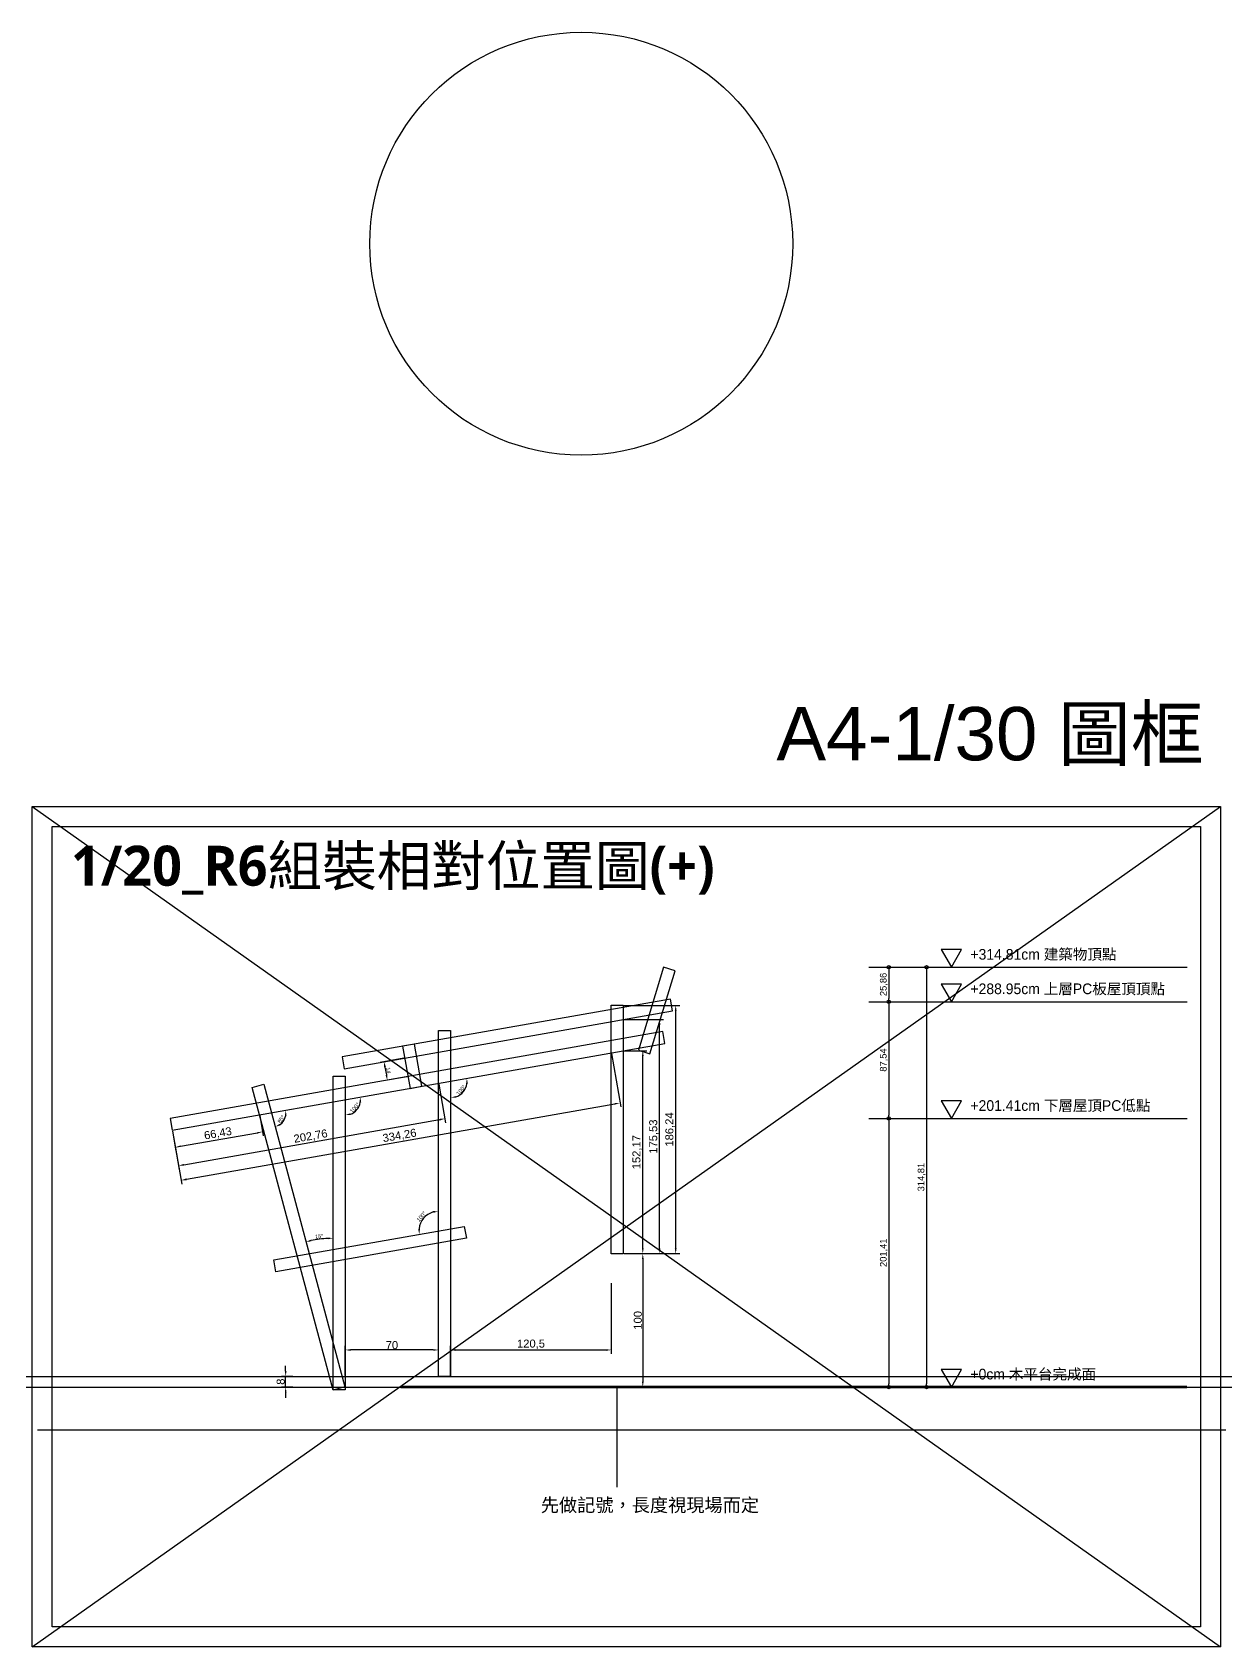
# Model space of a CAD drawing. Header units: millimetres. Extents: x -2666 to 6286, y -11880 to 4849.
# Drawn here: x 5392 to 6286, y -10086 to -8875 of the extents above; entities that cross this region are included whole.
import ezdxf

# ---------------------------------------------------------------- set-up
doc = ezdxf.new("R2010")
doc.units = ezdxf.units.MM
for name, color, linetype in [('0-rib1', 6, 'Continuous'), ('dim', 244, 'Continuous'), ('座標', 3, 'Continuous'), ('木平台完成面', 3, 'Continuous')]:
    doc.layers.add(name, color=color, linetype=linetype)
doc.layers.add('default', color=11, linetype='Continuous', plot=False)
doc.styles.get("Standard").update_dxf_attribs({"font": 'arial.ttf'})
doc.dimstyles.new('ISO-25', dxfattribs={"dimtxt": 5, "dimasz": 2.5, "dimexe": 3, "dimexo": 0.625, "dimtad": 1, "dimtxsty": 'Standard', "dimblk": 'ORIGIN', "dimcen": 2.5, "dimadec": 0, "dimazin": 0, "dimtfac": 1, "dimtmove": 1, "dimatfit": 1, "dimldrblk": 'ORIGIN', "dimfxl": 0, "dimarcsym": 0})
doc.dimstyles.new('短柱', dxfattribs={"dimtxt": 3, "dimasz": 4, "dimexe": 3, "dimexo": 0.625, "dimtad": 1, "dimtxsty": 'Standard', "dimcen": 2.5, "dimadec": 0, "dimazin": 0, "dimtfac": 1, "dimtmove": 1, "dimatfit": 1, "dimldrblk": 'ORIGIN', "dimfxl": 0, "dimarcsym": 0})
doc.dimstyles.new('複本 短柱', dxfattribs={"dimtxt": 6, "dimasz": 4, "dimexe": 3, "dimexo": 0.625, "dimtad": 1, "dimtxsty": 'Standard', "dimcen": 2.5, "dimadec": 0, "dimazin": 0, "dimtfac": 1, "dimtmove": 1, "dimatfit": 1, "dimldrblk": 'ORIGIN', "dimfxl": 0, "dimarcsym": 0})

# ---------------------------------------------------------------- blocks, each defined once
blk = doc.blocks.new('_Origin')
at = {"color": 0, "linetype": 'ByBlock', "lineweight": -2}
blk.add_line((0, 0), (-1, 0), dxfattribs=at)
blk.add_circle((0, 0), 0.5, dxfattribs=at)
blk = doc.blocks.new('*D670')
at = {"layer": 'Defpoints', "color": 0}
for p in [(6018.7, -9576.4), (6018.7, -9602.3), (6033.7, -9602.3)]:
    blk.add_point(p, dxfattribs=at)
at = {"layer": 'dim', "color": 0, "lineweight": -2}
for p, q in [((6019.4, -9576.4), (6036.7, -9576.4)), ((6033.7, -9578.9), (6033.7, -9599.8)), ((6019.4, -9602.3), (6036.7, -9602.3))]:
    blk.add_line(p, q, dxfattribs=at)
at = {"layer": 'dim', "color": 0, "lineweight": -2, "xscale": 2.5, "yscale": 2.5, "zscale": 2.5}
for p, rotation in [((6033.7, -9576.4), 90), ((6033.7, -9602.3), 270)]:
    blk.add_blockref('_Origin', p, dxfattribs=dict(at, rotation=rotation))
at = {"layer": 'dim', "color": 0, "insert": (6030.1, -9589.3), "char_height": 5, "attachment_point": 5, "rotation": 90}
blk.add_mtext('25,86', dxfattribs=at)
blk = doc.blocks.new('*D671')
at = {"layer": 'Defpoints', "color": 0}
for p in [(6018.7, -9602.3), (6018.7, -9689.8), (6033.7, -9689.8)]:
    blk.add_point(p, dxfattribs=at)
at = {"layer": 'dim', "color": 0, "lineweight": -2}
for p, q in [((6019.4, -9602.3), (6036.7, -9602.3)), ((6033.7, -9604.8), (6033.7, -9687.3)), ((6019.4, -9689.8), (6036.7, -9689.8))]:
    blk.add_line(p, q, dxfattribs=at)
at = {"layer": 'dim', "color": 0, "lineweight": -2, "xscale": 2.5, "yscale": 2.5, "zscale": 2.5}
for p, rotation in [((6033.7, -9602.3), 90), ((6033.7, -9689.8), 270)]:
    blk.add_blockref('_Origin', p, dxfattribs=dict(at, rotation=rotation))
at = {"layer": 'dim', "color": 0, "insert": (6030.1, -9646), "char_height": 5, "attachment_point": 5, "rotation": 90}
blk.add_mtext('87,54', dxfattribs=at)
blk = doc.blocks.new('*D672')
at = {"layer": 'Defpoints', "color": 0}
for p in [(6018.7, -9689.8), (6018.7, -9891.2), (6033.7, -9891.2)]:
    blk.add_point(p, dxfattribs=at)
at = {"layer": 'dim', "color": 0, "lineweight": -2}
for p, q in [((6019.4, -9689.8), (6036.7, -9689.8)), ((6033.7, -9692.3), (6033.7, -9888.7)), ((6019.4, -9891.2), (6036.7, -9891.2))]:
    blk.add_line(p, q, dxfattribs=at)
at = {"layer": 'dim', "color": 0, "lineweight": -2, "xscale": 2.5, "yscale": 2.5, "zscale": 2.5}
for p, rotation in [((6033.7, -9689.8), 90), ((6033.7, -9891.2), 270)]:
    blk.add_blockref('_Origin', p, dxfattribs=dict(at, rotation=rotation))
at = {"layer": 'dim', "color": 0, "insert": (6030.1, -9790.5), "char_height": 5, "attachment_point": 5, "rotation": 90}
blk.add_mtext('201,41', dxfattribs=at)
blk = doc.blocks.new('*D668')
at = {"layer": 'Defpoints', "color": 0}
for p in [(6018.7, -9576.4), (6019.4, -9891.2), (6062.1, -9891.2)]:
    blk.add_point(p, dxfattribs=at)
at = {"layer": 'dim', "color": 0, "lineweight": -2}
for p, q in [((6019.4, -9576.4), (6065.1, -9576.4)), ((6062.1, -9578.9), (6062.1, -9888.7)), ((6020, -9891.2), (6065.1, -9891.2))]:
    blk.add_line(p, q, dxfattribs=at)
at = {"layer": 'dim', "color": 0, "lineweight": -2, "xscale": 2.5, "yscale": 2.5, "zscale": 2.5}
for p, rotation in [((6062.1, -9576.4), 90), ((6062.1, -9891.2), 270)]:
    blk.add_blockref('_Origin', p, dxfattribs=dict(at, rotation=rotation))
at = {"layer": 'dim', "color": 0, "insert": (6058.4, -9733.8), "char_height": 5, "attachment_point": 5, "rotation": 90}
blk.add_mtext('314,81', dxfattribs=at)
blk = doc.blocks.new('*D690')
at = {"layer": 'Defpoints', "color": 0}
for p in [(5670.8, -9644.6), (5673.2, -9658.4), (5657.7, -9661.1)]:
    blk.add_point(p, dxfattribs=at)
at = {"layer": 'dim', "color": 0, "lineweight": -2}
for p, q in [((5670.2, -9644.7), (5652.4, -9647.8)), ((5672.6, -9658.5), (5654.8, -9661.6)), ((5656, -9651.3), (5657.1, -9657.2))]:
    blk.add_line(p, q, dxfattribs=at)
at = {"layer": 'dim', "color": 0}
for points in [[(5656.7, -9651.1), (5655.4, -9651.4), (5655.3, -9647.3)], [(5657.7, -9657), (5656.4, -9657.3), (5657.7, -9661.1)]]:
    blk.add_solid(points, dxfattribs=at)
at = {"layer": 'dim', "color": 0, "insert": (5658.6, -9653.8), "char_height": 3, "attachment_point": 5, "rotation": 280}
blk.add_mtext('14', dxfattribs=at)
blk = doc.blocks.new('*D696')
at = {"layer": 'Defpoints', "color": 0}
for p in [(5865.8, -9633.5), (5565.1, -9664.2), (5578.3, -9693.5), (5496.5, -9698.7), (5625.9, -9891.1)]:
    blk.add_point(p, dxfattribs=at)
at = {"layer": 'dim', "color": 0, "lineweight": -2}
blk.add_arc((5570.9, -9685.6), 10.9, 306.1301, 348.8699, dxfattribs=at)
at = {"layer": 'dim', "color": 0}
for points in [[(5580.9, -9687.7), (5582.2, -9687.7), (5581.6, -9683.7)], [(5577.6, -9695), (5577, -9693.8), (5573.7, -9696.1)]]:
    blk.add_solid(points, dxfattribs=at)
at = {"layer": 'dim', "color": 0, "insert": (5578.2, -9690.3), "char_height": 3, "attachment_point": 5, "rotation": 57.5}
blk.add_mtext('85°', dxfattribs=at)
blk = doc.blocks.new('*D697')
at = {"layer": 'Defpoints', "color": 0}
for p in [(5865.8, -9633.5), (5626.2, -9658.2), (5632.5, -9685.4), (5496.5, -9698.7), (5626.2, -9893.2)]:
    blk.add_point(p, dxfattribs=at)
at = {"layer": 'dim', "color": 0, "lineweight": -2}
blk.add_arc((5626.2, -9675.8), 11.5, 290.0945, 349.9055, dxfattribs=at)
at = {"layer": 'dim', "color": 0}
for points in [[(5636.8, -9677.8), (5638.2, -9677.8), (5637.5, -9673.8)], [(5630.3, -9687.2), (5630, -9685.9), (5626.2, -9687.3)]]:
    blk.add_solid(points, dxfattribs=at)
at = {"layer": 'dim', "color": 0, "insert": (5633.4, -9681.8), "char_height": 3, "attachment_point": 5, "rotation": 50}
blk.add_mtext('100°', dxfattribs=at)
blk = doc.blocks.new('*D698')
at = {"layer": 'Defpoints', "color": 0}
for p in [(5705.2, -9623.9), (5865.8, -9633.5), (5712, -9672.2), (5496.5, -9698.7), (5705.2, -9883.2)]:
    blk.add_point(p, dxfattribs=at)
at = {"layer": 'dim', "color": 0, "lineweight": -2}
blk.add_arc((5705.2, -9661.9), 12.4, 288.5476, 351.4524, dxfattribs=at)
at = {"layer": 'dim', "color": 0}
for points in [[(5716.8, -9663.7), (5718.2, -9663.7), (5717.4, -9659.7)], [(5709.3, -9674.3), (5709.1, -9673), (5705.2, -9674.3)]]:
    blk.add_solid(points, dxfattribs=at)
at = {"layer": 'dim', "color": 0, "insert": (5713.1, -9668.5), "char_height": 3, "attachment_point": 5, "rotation": 50}
blk.add_mtext('100°', dxfattribs=at)
blk = doc.blocks.new('*D700')
at = {"layer": 'Defpoints', "color": 0}
for p in [(5696.2, -9623.9), (5688.1, -9761.9), (5715.5, -9770.7), (5572.7, -9795.9), (5696.2, -9883.2)]:
    blk.add_point(p, dxfattribs=at)
at = {"layer": 'dim', "color": 0, "lineweight": -2}
blk.add_arc((5696.2, -9774.1), 14.7, 105.6312, 174.3688, dxfattribs=at)
at = {"layer": 'dim', "color": 0}
for points in [[(5692.2, -9759.3), (5692.4, -9760.6), (5696.2, -9759.4)], [(5682.3, -9772.7), (5680.9, -9772.7), (5681.7, -9776.7)]]:
    blk.add_solid(points, dxfattribs=at)
at = {"layer": 'dim', "color": 0, "insert": (5683.3, -9763.3), "char_height": 3, "attachment_point": 5, "rotation": 50}
blk.add_mtext('100°', dxfattribs=at)
blk = doc.blocks.new('*D701')
at = {"layer": 'Defpoints', "color": 0}
for p in [(5617.2, -9658.2), (5565.1, -9664.2), (5610.3, -9779.9), (5617.2, -9893.2), (5625.9, -9891.1)]:
    blk.add_point(p, dxfattribs=at)
at = {"layer": 'dim', "color": 0, "lineweight": -2}
blk.add_arc((5617.2, -9858.6), 78.9, 92.9039, 102.0961, dxfattribs=at)
at = {"layer": 'dim', "color": 0}
for points in [[(5600.8, -9782), (5600.5, -9780.7), (5596.8, -9782.3)], [(5613.2, -9779.1), (5613.2, -9780.4), (5617.2, -9779.6)]]:
    blk.add_solid(points, dxfattribs=at)
at = {"layer": 'dim', "color": 0, "insert": (5606.6, -9778.2), "char_height": 3, "attachment_point": 5, "rotation": 7.5}
blk.add_mtext('15°', dxfattribs=at)
blk = doc.blocks.new('*D705')
at = {"color": 0, "lineweight": -2}
for p, q in [((5835.4, -9639), (5852.3, -9639)), ((5849.3, -9787.2), (5849.3, -9643)), ((5835.4, -9791.2), (5852.3, -9791.2))]:
    blk.add_line(p, q, dxfattribs=at)
at = {"color": 0}
for points in [[(5848.7, -9643), (5850, -9643), (5849.3, -9639)], [(5848.7, -9787.2), (5850, -9787.2), (5849.3, -9791.2)]]:
    blk.add_solid(points, dxfattribs=at)
at = {"layer": 'Defpoints', "color": 0}
for p in [(5834.7, -9639), (5849.3, -9639), (5834.7, -9791.2)]:
    blk.add_point(p, dxfattribs=at)
at = {"color": 0, "insert": (5845.1, -9715.1), "char_height": 6, "attachment_point": 5, "rotation": 90}
blk.add_mtext('152,17', dxfattribs=at)
blk = doc.blocks.new('*D706')
at = {"color": 0, "lineweight": -2}
for p, q in [((5835.4, -9615.7), (5864.9, -9615.7)), ((5861.9, -9787.2), (5861.9, -9619.7)), ((5835.4, -9791.2), (5864.9, -9791.2))]:
    blk.add_line(p, q, dxfattribs=at)
at = {"color": 0}
for points in [[(5861.3, -9619.7), (5862.6, -9619.7), (5861.9, -9615.7)], [(5861.3, -9787.2), (5862.6, -9787.2), (5861.9, -9791.2)]]:
    blk.add_solid(points, dxfattribs=at)
at = {"layer": 'Defpoints', "color": 0}
for p in [(5834.7, -9615.7), (5861.9, -9615.7), (5834.7, -9791.2)]:
    blk.add_point(p, dxfattribs=at)
at = {"color": 0, "insert": (5857.7, -9703.4), "char_height": 6, "attachment_point": 5, "rotation": 90}
blk.add_mtext('175,53', dxfattribs=at)
blk = doc.blocks.new('*D707')
at = {"color": 0, "lineweight": -2}
for p, q in [((5835.4, -9605), (5877, -9605)), ((5874, -9787.2), (5874, -9609)), ((5835.4, -9791.2), (5877, -9791.2))]:
    blk.add_line(p, q, dxfattribs=at)
at = {"color": 0}
for points in [[(5873.3, -9609), (5874.7, -9609), (5874, -9605)], [(5873.3, -9787.2), (5874.7, -9787.2), (5874, -9791.2)]]:
    blk.add_solid(points, dxfattribs=at)
at = {"layer": 'Defpoints', "color": 0}
for p in [(5834.7, -9605), (5874, -9605), (5834.7, -9791.2)]:
    blk.add_point(p, dxfattribs=at)
at = {"color": 0, "insert": (5869.8, -9698.1), "char_height": 6, "attachment_point": 5, "rotation": 90}
blk.add_mtext('186,24', dxfattribs=at)
blk = doc.blocks.new('*D669')
at = {"color": 0, "lineweight": -2}
for p, q in [((5836, -9791.2), (5852.3, -9791.2)), ((5849.3, -9795.2), (5849.3, -9887.2)), ((5836, -9891.2), (5852.3, -9891.2))]:
    blk.add_line(p, q, dxfattribs=at)
at = {"color": 0}
for points in [[(5848.7, -9795.2), (5850, -9795.2), (5849.3, -9791.2)], [(5848.7, -9887.2), (5850, -9887.2), (5849.3, -9891.2)]]:
    blk.add_solid(points, dxfattribs=at)
at = {"layer": 'Defpoints', "color": 0}
for p in [(5835.4, -9791.2), (5835.4, -9891.2), (5849.3, -9891.2)]:
    blk.add_point(p, dxfattribs=at)
at = {"color": 0, "insert": (5845.6, -9841.2), "char_height": 6, "attachment_point": 5, "rotation": 90}
blk.add_mtext('100', dxfattribs=at)
blk = doc.blocks.new('*D941')
at = {"layer": 'Defpoints', "color": 0}
for p in [(5562, -9687.1), (5496.5, -9698.7), (5564.2, -9699.8)]:
    blk.add_point(p, dxfattribs=at)
at = {"layer": 'dim', "color": 0, "lineweight": -2}
for p, q in [((5562.1, -9687.7), (5564.7, -9702.8)), ((5496.7, -9699.3), (5499.3, -9714.3)), ((5502.7, -9710.7), (5560.3, -9700.5))]:
    blk.add_line(p, q, dxfattribs=at)
at = {"layer": 'dim', "color": 0}
for points in [[(5560.2, -9699.9), (5560.4, -9701.2), (5564.2, -9699.8)], [(5502.6, -9710), (5502.8, -9711.3), (5498.8, -9711.4)]]:
    blk.add_solid(points, dxfattribs=at)
at = {"layer": 'dim', "color": 0, "insert": (5530.8, -9701.4), "char_height": 6, "attachment_point": 5, "rotation": 10}
blk.add_mtext('66,43', dxfattribs=at)
blk = doc.blocks.new('*D942')
at = {"layer": 'Defpoints', "color": 0}
for p in [(5696.2, -9663.5), (5700.9, -9690), (5496.5, -9698.7)]:
    blk.add_point(p, dxfattribs=at)
at = {"layer": 'dim', "color": 0, "lineweight": -2}
for p, q in [((5696.3, -9664.1), (5701.4, -9693)), ((5505.2, -9724.5), (5697, -9690.7)), ((5496.7, -9699.3), (5501.8, -9728.2))]:
    blk.add_line(p, q, dxfattribs=at)
at = {"layer": 'dim', "color": 0}
for points in [[(5696.9, -9690.1), (5697.1, -9691.4), (5700.9, -9690)], [(5505.1, -9723.9), (5505.3, -9725.2), (5501.2, -9725.2)]]:
    blk.add_solid(points, dxfattribs=at)
at = {"layer": 'dim', "color": 0, "insert": (5600.3, -9703.5), "char_height": 6, "attachment_point": 5, "rotation": 10}
blk.add_mtext('202,76', dxfattribs=at)
blk = doc.blocks.new('*D943')
at = {"layer": 'Defpoints', "color": 0}
for p in [(5825.7, -9640.6), (5832.3, -9678.1), (5496.5, -9698.7)]:
    blk.add_point(p, dxfattribs=at)
at = {"layer": 'dim', "color": 0, "lineweight": -2}
for p, q in [((5825.8, -9641.2), (5832.9, -9681.1)), ((5507.1, -9735.4), (5828.4, -9678.8)), ((5496.7, -9699.3), (5503.7, -9739.1))]:
    blk.add_line(p, q, dxfattribs=at)
at = {"layer": 'dim', "color": 0}
for points in [[(5828.3, -9678.1), (5828.5, -9679.4), (5832.3, -9678.1)], [(5507, -9734.8), (5507.2, -9736.1), (5503.2, -9736.1)]]:
    blk.add_solid(points, dxfattribs=at)
at = {"layer": 'dim', "color": 0, "insert": (5667, -9703), "char_height": 6, "attachment_point": 5, "rotation": 10}
blk.add_mtext('334,26', dxfattribs=at)
blk = doc.blocks.new('*D944')
at = {"color": 0, "lineweight": -2}
for p, q in [((5825.7, -9813.4), (5825.7, -9866.4)), ((5705.2, -9882.6), (5705.2, -9860.4)), ((5709.2, -9863.4), (5821.7, -9863.4))]:
    blk.add_line(p, q, dxfattribs=at)
at = {"color": 0}
for points in [[(5709.2, -9862.8), (5709.2, -9864.1), (5705.2, -9863.4)], [(5821.7, -9862.8), (5821.7, -9864.1), (5825.7, -9863.4)]]:
    blk.add_solid(points, dxfattribs=at)
at = {"layer": 'Defpoints', "color": 0}
for p in [(5825.7, -9791.2), (5825.7, -9863.4), (5705.2, -9883.2)]:
    blk.add_point(p, dxfattribs=at)
at = {"color": 0, "insert": (5765.5, -9859.2), "char_height": 6, "attachment_point": 5}
blk.add_mtext('120,5', dxfattribs=at)
blk = doc.blocks.new('*D945')
at = {"color": 0, "lineweight": -2}
for p, q in [((5626.2, -9882.6), (5626.2, -9860.4)), ((5692.2, -9863.4), (5630.2, -9863.4)), ((5696.2, -9882.6), (5696.2, -9860.4))]:
    blk.add_line(p, q, dxfattribs=at)
at = {"color": 0}
for points in [[(5630.2, -9862.8), (5630.2, -9864.1), (5626.2, -9863.4)], [(5692.2, -9862.8), (5692.2, -9864.1), (5696.2, -9863.4)]]:
    blk.add_solid(points, dxfattribs=at)
at = {"layer": 'Defpoints', "color": 0}
for p in [(5626.2, -9863.4), (5626.2, -9883.2), (5696.2, -9883.2)]:
    blk.add_point(p, dxfattribs=at)
at = {"color": 0, "insert": (5661.2, -9859.8), "char_height": 6, "attachment_point": 5}
blk.add_mtext('70', dxfattribs=at)
blk = doc.blocks.new('*D964')
at = {"color": 0, "lineweight": -2}
for p, q in [((5581.5, -9879.2), (5581.5, -9875.2)), ((5586.8, -9883.2), (5578.5, -9883.2)), ((5581.5, -9891.2), (5581.5, -9883.2)), ((5586.8, -9891.2), (5578.5, -9891.2)), ((5581.5, -9895.2), (5581.5, -9899.2))]:
    blk.add_line(p, q, dxfattribs=at)
at = {"color": 0}
for points in [[(5580.9, -9879.2), (5582.2, -9879.2), (5581.5, -9883.2)], [(5580.9, -9895.2), (5582.2, -9895.2), (5581.5, -9891.2)]]:
    blk.add_solid(points, dxfattribs=at)
at = {"layer": 'Defpoints', "color": 0}
for p in [(5581.5, -9883.2), (5587.4, -9883.2), (5587.4, -9891.2)]:
    blk.add_point(p, dxfattribs=at)
at = {"color": 0, "insert": (5577.8, -9887.2), "char_height": 6, "attachment_point": 5, "rotation": 90}
blk.add_mtext('8', dxfattribs=at)

msp = doc.modelspace()

# ---------------------------------------------------------------- linework, layer by layer
for p in [(2833.465, -9883.211), (795.745, -9891.211)]:
    msp.add_xline(p, (1, 0))
at = {"layer": '0-rib1'}
for points in [[(5845.989, -9638.659), (5854.6, -9641.276), (5873.496, -9579.083), (5864.885, -9576.467)], [(5623.937, -9643.71), (5625.5, -9652.574), (5871.702, -9609.162), (5870.139, -9600.298)], [(5825.725, -9791.211), (5825.725, -9604.972), (5834.725, -9604.972), (5834.725, -9791.211)], [(5494.982, -9689.804), (5496.545, -9698.667), (5865.848, -9633.549), (5864.285, -9624.685)], [(5696.225, -9883.211), (5696.225, -9623.867), (5705.225, -9623.867), (5705.225, -9883.211)], [(5678.102, -9634.16), (5669.238, -9635.723), (5674.795, -9667.236), (5683.658, -9665.674)], [(5617.222, -9893.215), (5617.222, -9658.215), (5626.222, -9658.215), (5626.222, -9893.215)], [(5617.256, -9893.474), (5556.433, -9666.481), (5565.127, -9664.152), (5625.949, -9891.144)]]:
    msp.add_lwpolyline(points, close=True, dxfattribs=at)
msp.add_lwpolyline([(5574.224, -9804.79), (5572.662, -9795.927), (5715.459, -9770.748), (5717.022, -9779.611), (5574.224, -9804.79)], dxfattribs=at)
at = {"layer": 'default'}
for p, q in [((5391.541, -9455.947), (6282.541, -10085.947)), ((5391.541, -10085.947), (6282.541, -9455.947)), ((5395.423, -9923.211), (6286.423, -9923.211))]:
    msp.add_line(p, q, dxfattribs=at)
for points in [[(6282.541, -9455.947), (6282.541, -10085.947), (5391.541, -10085.947), (5391.541, -9455.947)], [(6267.541, -9470.947), (6267.541, -10070.947), (5406.541, -10070.947), (5406.541, -9470.947)]]:
    msp.add_lwpolyline(points, close=True, dxfattribs=at)
at = {"layer": 'dim'}
msp.add_line((5830.225, -9966.361), (5830.225, -9891.211), dxfattribs=at)
for points in [[(6018.743, -9576.404), (6257.439, -9576.404)], [(6018.743, -9602.262), (6257.439, -9602.262)], [(6018.743, -9689.804), (6257.439, -9689.804)]]:
    msp.add_lwpolyline(points, dxfattribs=at)
at = {"layer": '座標'}
msp.add_circle((5803.15, -9033.851), 158.56, dxfattribs=at)
at = {"layer": '木平台完成面'}
for points in [[(6080.719, -9576.404), (6088.36, -9563.169), (6073.078, -9563.169)], [(6080.719, -9602.262), (6088.36, -9589.028), (6073.078, -9589.028)], [(6080.719, -9689.804), (6088.36, -9676.569), (6073.078, -9676.569)], [(6080.719, -9891.211), (6088.36, -9877.976), (6073.078, -9877.976)]]:
    msp.add_lwpolyline(points, close=True, dxfattribs=at)
at = {"layer": '木平台完成面', "const_width": 2}
msp.add_lwpolyline([(6257.439, -9891.211), (5667.864, -9891.211)], dxfattribs=at)

# ---------------------------------------------------------------- texts
at = {"layer": 'default', "insert": (5949.521, -9381.256), "char_height": 40, "attachment_point": 1}
msp.add_mtext_dynamic_manual_height_columns('A4-1/30 {\\fPMingLiU|b0|i0|c136|p18;圖框}', width=430.53379, gutter_width=12.5, heights=[0], dxfattribs=at)
at = {"layer": 'dim', "attachment_point": 1}
for s, width, heights, insert, char_height in [('{\\fMicrosoft JhengHei|b1|i0|c136|p34;1/20_R6組裝相對位置圖(+)}', 540.89861, [0], (5420.568, -9485.292), 30), ('{\\fPMingLiU|b0|i0|c136|p18;先做記號，長度視現場而定}', 247.01767, [29.066], (5772.813, -9974.738), 10)]:
    msp.add_mtext_dynamic_manual_height_columns(s, width=width, gutter_width=12.5, heights=heights, dxfattribs=dict(at, insert=insert, char_height=char_height))
at = {"layer": '木平台完成面', "char_height": 8, "attachment_point": 1}
for s, insert in [('{\\fPMingLiU|b0|i0|c136|p18;+314.81cm 建築物頂點}', (6095.005, -9562.732)), ('{\\fPMingLiU|b0|i0|c136|p18;+288.95cm 上層PC板屋頂頂點}', (6095.005, -9588.591)), ('{\\fPMingLiU|b0|i0|c136|p18;+201.41cm 下層屋頂PC低點}', (6095.005, -9676.132)), ('{\\fPMingLiU|b0|i0|c136|p18;+0cm 木平台完成面}', (6095.005, -9877.539))]:
    msp.add_mtext_dynamic_manual_height_columns(s, width=202.4063, gutter_width=12.5, heights=[0], dxfattribs=dict(at, insert=insert))

# ---------------------------------------------------------------- dimensions: what is measured, and where the dimension line sits
for p1, p2, distance, picture, middle in [((5834.725, -9791.211), (5834.725, -9604.972), -39.27, '*D707', (5869.765, -9698.092)), ((5834.725, -9791.211), (5834.725, -9615.682), -27.214, '*D706', (5857.708, -9703.446)), ((5834.7253, -9791.2111), (5834.7253, -9639.0365), -14.6067, '*D705', (5845.1013, -9715.1238)), ((5835.35, -9791.211), (5835.35, -9891.211), 13.982, '*D669', (5845.644, -9841.211))]:
    dim = msp.add_aligned_dim(p1=p1, p2=p2, distance=distance, dimstyle='複本 短柱')
    dim.commit()
    dim.dimension.update_dxf_attribs({"geometry": picture, "text_midpoint": middle})
for base, p1, p2, picture, middle in [((5825.725, -9863.444), (5705.225, -9883.211), (5825.725, -9791.211), '*D944', (5765.475, -9859.213)), ((5626.222, -9863.444), (5696.225, -9883.211), (5626.222, -9883.211), '*D945', (5661.224, -9859.755))]:
    dim = msp.add_linear_dim(base=base, p1=p1, p2=p2, dimstyle='複本 短柱')
    dim.commit()
    dim.dimension.update_dxf_attribs({"geometry": picture, "text_midpoint": middle})
dim = msp.add_linear_dim(base=(5581.538, -9883.211), p1=(5587.402, -9891.211), p2=(5587.402, -9883.211), angle=90, dimstyle='複本 短柱')
dim.commit()
dim.dimension.update_dxf_attribs({"geometry": '*D964', "text_midpoint": (5577.85, -9887.211)})
at = {"layer": 'dim'}
for base, p1, p2, picture, middle in [((6033.743, -9602.262), (6018.743, -9576.404), (6018.743, -9602.262), '*D670', (6030.113, -9589.333)), ((6062.063, -9891.211), (6018.743, -9576.404), (6019.368, -9891.211), '*D668', (6058.433, -9733.807)), ((6033.743, -9689.804), (6018.743, -9602.262), (6018.743, -9689.804), '*D671', (6030.113, -9646.033)), ((6033.743, -9891.211), (6018.743, -9689.804), (6018.743, -9891.211), '*D672', (6030.113, -9790.507))]:
    dim = msp.add_linear_dim(base=base, p1=p1, p2=p2, angle=90, dimstyle='ISO-25', dxfattribs=at)
    dim.commit()
    dim.dimension.update_dxf_attribs({"geometry": picture, "text_midpoint": middle})
for base, line1, line2, picture, middle in [((5712.045, -9672.24), ((5496.545, -9698.667), (5865.848, -9633.549)), ((5705.225, -9623.867), (5705.225, -9883.211)), '*D698', (5713.08, -9668.462)), ((5688.143, -9761.851), ((5696.225, -9883.211), (5696.225, -9623.867)), ((5572.662, -9795.927), (5715.459, -9770.748)), '*D700', (5683.307, -9763.299)), ((5578.349, -9693.497), ((5496.545, -9698.667), (5865.848, -9633.549)), ((5565.127, -9664.152), (5625.949, -9891.144)), '*D696', (5578.244, -9690.264)), ((5632.521, -9685.379), ((5496.545, -9698.667), (5865.848, -9633.549)), ((5626.222, -9658.215), (5626.222, -9893.215)), '*D697', (5633.352, -9681.784)), ((5610.343, -9779.943), ((5617.222, -9893.215), (5617.222, -9658.215)), ((5565.127, -9664.152), (5625.949, -9891.144)), '*D701', (5606.638, -9778.179))]:
    dim = msp.add_angular_dim_2l(base=base, line1=line1, line2=line2, dimstyle='短柱', override={"dimfxl": 50}, dxfattribs=at)
    dim.commit()
    dim.dimension.update_dxf_attribs({"geometry": picture, "text_midpoint": middle})
for p2, distance, picture, middle in [((5825.725, -9640.623), -38.051, '*D943', (5667.008, -9702.951)), ((5696.225, -9663.458), -26.98, '*D942', (5600.335, -9703.466)), ((5561.967, -9687.131), -12.902, '*D941', (5530.761, -9701.438))]:
    dim = msp.add_aligned_dim(p1=(5496.545, -9698.667), p2=p2, distance=distance, dimstyle='複本 短柱', dxfattribs=at)
    dim.commit()
    dim.dimension.update_dxf_attribs({"geometry": picture, "text_midpoint": middle})
dim = msp.add_aligned_dim(p1=(5670.801, -9644.586), p2=(5673.232, -9658.373), distance=-15.726, dimstyle='短柱', override={"dimfxl": 50}, dxfattribs=at)
dim.commit()
dim.dimension.update_dxf_attribs({"geometry": '*D690', "text_midpoint": (5658.629, -9653.84)})

doc.saveas('drawing.dxf')
